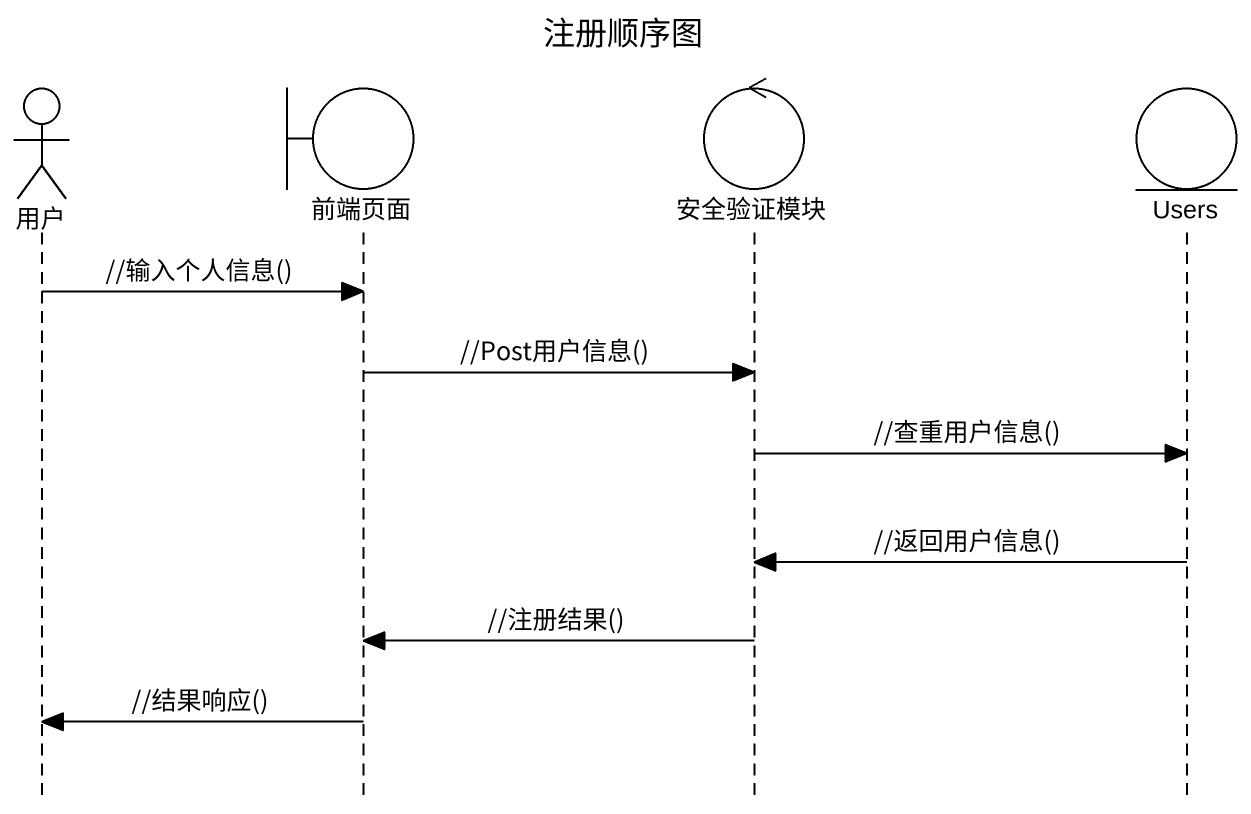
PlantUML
@startuml
title 注册顺序图
hide footbox
actor 用户
boundary 前端页面
control 安全验证模块
entity Users

用户 -> 前端页面 : //输入个人信息()
前端页面 -> 安全验证模块 : //Post用户信息()
安全验证模块 -> Users : //查重用户信息()
Users -> 安全验证模块 : //返回用户信息()
安全验证模块 -> 前端页面 : //注册结果()
前端页面 -> 用户 : //结果响应()
@enduml
